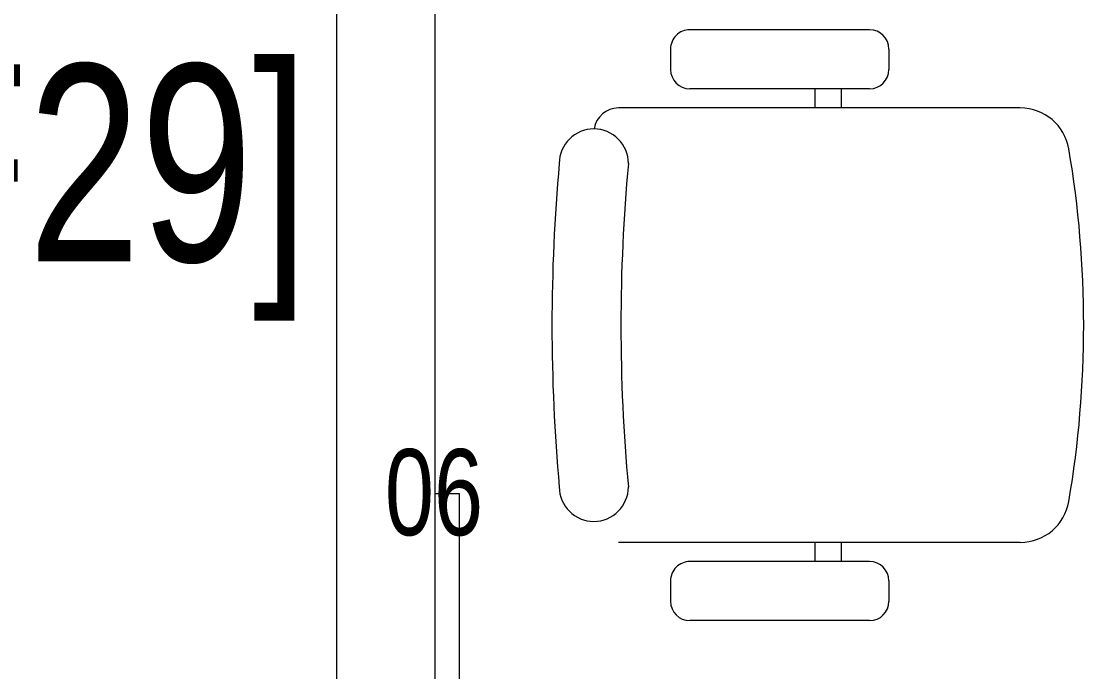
# Model space of a CAD drawing. Header units: millimetres. Extents: x -2143172 to 5255, y -610845 to 279739.
# Drawn here: x -1234811 to -1233727, y -23748 to -23088 of the extents above; entities that cross this region are included whole.
import ezdxf

# ---------------------------------------------------------------- set-up
doc = ezdxf.new("R2010")
doc.units = ezdxf.units.MM
doc.header["$LTSCALE"] = 30
doc.layers.get('0').update_dxf_attribs({"lineweight": 5})
for name, color, linetype, lineweight in [('72_EGR_BASE_TEXT', 7, 'Continuous', 5), ('72_EGR_EQP_TAG', 142, 'Continuous', 5), ('LOADING', 163, 'Continuous', 5), ('NEW', 1, 'Continuous', 5), ('Walls', 32, 'Continuous', 5)]:
    doc.layers.add(name, color=color, linetype=linetype, lineweight=lineweight)
doc.styles.add('X3G_ENTITY_257CFD', font='swisscl.ttf', dxfattribs={"height": 200})
doc.styles.add('X3G_ENTITY_9F38', font='swisscl.ttf', dxfattribs={"height": 0.2})

# ---------------------------------------------------------------- blocks, each defined once
blk = doc.blocks.new('*X39')
at = {"color": 0}
for p, q in [((5, 3), (5, 3)), ((5, 3), (5, 3)), ((5, 3), (5, 3)), ((5, 3), (5, 3)), ((5, 3), (5, 3)), ((5, 3), (5, 3)), ((5, 3), (5, 3)), ((5, 3), (5, 3)), ((5, 3), (5, 3)), ((5, 3), (5, 3)), ((5, 3), (5, 3)), ((5, 3), (5, 3)), ((5, 3), (5, 3)), ((5, 3), (5, 3)), ((5, 3), (5, 3)), ((5, 3), (5, 3)), ((5, 3), (5, 3)), ((5, 3), (5, 3)), ((5, 3), (5, 3)), ((5, 3), (5, 3)), ((5, 3), (5, 3)), ((5, 3), (5, 3)), ((5, 3), (5, 3)), ((5, 3), (5, 3)), ((5, 3), (5, 3)), ((5, 3), (5, 3)), ((5, 3), (5, 3)), ((5, 3), (5, 3)), ((5, 3), (5, 3)), ((5, 3), (5, 3)), ((5, 3), (5, 3)), ((5, 3), (5, 3)), ((5, 3), (5, 3)), ((5, 3), (5, 3)), ((5, 3), (5, 3)), ((5, 3), (5, 3)), ((5, 3), (5, 3)), ((5, 3), (5, 3)), ((5, 3), (5, 3)), ((5, 3), (5, 3)), ((5, 3), (5, 3)), ((5, 3), (5, 3)), ((5, 3), (5, 3)), ((5, 3), (5, 3)), ((5, 3), (5, 3)), ((5, 3), (5, 3)), ((5, 3), (5, 3)), ((5, 3), (5, 3)), ((5, 3), (5, 3)), ((5, 3), (5, 3)), ((5, 3), (5, 3)), ((5, 3), (5, 3)), ((5, 3), (5, 3)), ((5, 3), (5, 3)), ((5, 3), (5, 3)), ((5, 3), (5, 3)), ((5, 3), (5, 3)), ((5, 3), (5, 3)), ((5, 3), (5, 3)), ((5, 3), (5, 3)), ((5, 3), (5, 3)), ((5, 3), (5, 3)), ((5, 3), (5, 3)), ((5, 3), (5, 3)), ((5, 3), (5, 3)), ((5, 3), (5, 3)), ((6, 3), (5, 3)), ((5, 3), (5, 3)), ((6, 3), (5, 3)), ((5, 3), (5, 3)), ((6, 3), (5, 3)), ((5, 3), (5, 3)), ((6, 3), (5, 3)), ((5, 3), (5, 3)), ((5, 3), (5, 3)), ((5, 3), (5, 3)), ((5, 3), (5, 3)), ((5, 3), (5, 3)), ((5, 3), (5, 3)), ((5, 3), (5, 3)), ((5, 3), (5, 3)), ((5, 3), (5, 3)), ((5, 3), (5, 3)), ((5, 3), (5, 3)), ((5, 3), (5, 3)), ((5, 3), (5, 3)), ((5, 3), (5, 3)), ((5, 3), (5, 3)), ((5, 3), (5, 3)), ((5, 3), (5, 3)), ((5, 3), (5, 3)), ((5, 3), (5, 3)), ((5, 3), (5, 3)), ((5, 3), (5, 3)), ((5, 3), (5, 3)), ((5, 3), (5, 3)), ((6, 3), (6, 3)), ((6, 3), (6, 3)), ((6, 3), (6, 3)), ((6, 3), (6, 3)), ((6, 3), (6, 3)), ((6, 3), (6, 3)), ((6, 3), (6, 3)), ((6, 3), (6, 3)), ((6, 3), (6, 3)), ((6, 3), (6, 3)), ((6, 3), (6, 3)), ((6, 3), (6, 3)), ((6, 3), (6, 3)), ((6, 3), (6, 3)), ((6, 3), (6, 3)), ((6, 3), (6, 3)), ((6, 3), (6, 3)), ((6, 3), (6, 3)), ((6, 3), (6, 3)), ((6, 3), (6, 3)), ((6, 3), (6, 3)), ((6, 3), (6, 3)), ((6, 3), (6, 3)), ((6, 3), (6, 3)), ((6, 3), (6, 3)), ((6, 3), (6, 3)), ((6, 3), (6, 3)), ((6, 3), (6, 3)), ((6, 3), (6, 3)), ((6, 3), (6, 3)), ((6, 3), (6, 3)), ((6, 3), (6, 3)), ((6, 3), (6, 3)), ((6, 3), (6, 3)), ((6, 3), (6, 3)), ((6, 3), (6, 3)), ((6, 3), (6, 3)), ((6, 3), (6, 3)), ((6, 3), (6, 3)), ((6, 3), (6, 3)), ((6, 3), (6, 3)), ((6, 3), (6, 3)), ((6, 3), (6, 3)), ((6, 3), (6, 3)), ((6, 3), (6, 3)), ((6, 3), (6, 3)), ((6, 3), (6, 3)), ((6, 3), (6, 3)), ((6, 3), (6, 3)), ((6, 3), (6, 3)), ((6, 3), (6, 3)), ((6, 3), (6, 3)), ((6, 3), (6, 3)), ((6, 3), (6, 3)), ((6, 3), (6, 3)), ((6, 3), (6, 3)), ((6, 3), (6, 3)), ((6, 3), (6, 3)), ((6, 3), (6, 3)), ((6, 3), (6, 3)), ((6, 3), (6, 3)), ((6, 3), (6, 3)), ((6, 3), (6, 3)), ((6, 3), (6, 3)), ((6, 3), (6, 3)), ((6, 3), (6, 3)), ((6, 3), (6, 3)), ((6, 3), (6, 3)), ((6, 3), (6, 3)), ((6, 3), (6, 3)), ((6, 3), (6, 3)), ((6, 3), (6, 3)), ((6, 3), (6, 3)), ((6, 3), (6, 3)), ((6, 3), (6, 3)), ((6, 3), (6, 3)), ((6, 3), (6, 3)), ((6, 3), (6, 3)), ((6, 3), (6, 3)), ((6, 3), (6, 3)), ((6, 3), (6, 3)), ((6, 3), (6, 3)), ((6, 3), (6, 3)), ((6, 3), (6, 3)), ((6, 3), (6, 3)), ((6, 3), (6, 3)), ((6, 3), (6, 3)), ((6, 3), (6, 3)), ((6, 3), (6, 3)), ((6, 3), (6, 3)), ((6, 3), (6, 3)), ((6, 3), (6, 3)), ((6, 3), (6, 3)), ((6, 3), (6, 3)), ((6, 3), (6, 3)), ((6, 3), (6, 3)), ((6, 3), (6, 3)), ((6, 3), (6, 3)), ((6, 3), (6, 3)), ((6, 3), (6, 3)), ((6, 3), (6, 3)), ((6, 3), (6, 3)), ((6, 3), (6, 3)), ((6, 3), (6, 3)), ((6, 3), (6, 3)), ((6, 3), (6, 3)), ((6, 3), (6, 3)), ((6, 3), (6, 3)), ((6, 3), (6, 3)), ((6, 3), (6, 3)), ((6, 3), (6, 3)), ((6, 3), (6, 3)), ((6, 3), (6, 3)), ((6, 3), (6, 3)), ((6, 3), (6, 3)), ((6, 3), (6, 3)), ((6, 3), (6, 3)), ((6, 3), (6, 3)), ((6, 3), (6, 3)), ((6, 3), (6, 3)), ((6, 3), (6, 3)), ((6, 3), (6, 3)), ((6, 3), (6, 3)), ((6, 3), (6, 3)), ((6, 3), (6, 3)), ((6, 3), (6, 3)), ((6, 3), (6, 3)), ((6, 3), (6, 3)), ((6, 3), (6, 3)), ((6, 3), (6, 3)), ((6, 3), (6, 3)), ((6, 3), (6, 3)), ((6, 3), (6, 3)), ((6, 3), (6, 3)), ((6, 3), (6, 3)), ((6, 3), (6, 3)), ((6, 3), (6, 3)), ((6, 3), (6, 3)), ((6, 3), (6, 3)), ((6, 3), (6, 3)), ((6, 3), (6, 3)), ((6, 3), (6, 3)), ((6, 3), (6, 3)), ((6, 3), (6, 3)), ((6, 3), (6, 3)), ((6, 3), (6, 3)), ((6, 3), (6, 3)), ((6, 3), (6, 3)), ((6, 3), (6, 3)), ((6, 3), (6, 3)), ((6, 3), (6, 3)), ((6, 3), (6, 3)), ((6, 3), (6, 3)), ((6, 3), (6, 3)), ((6, 3), (6, 3)), ((6, 3), (6, 3)), ((6, 3), (6, 3)), ((6, 3), (6, 3)), ((6, 3), (6, 3)), ((6, 3), (6, 3)), ((6, 3), (6, 3)), ((6, 3), (6, 3)), ((6, 3), (6, 3)), ((6, 3), (6, 3)), ((6, 3), (6, 3)), ((6, 3), (6, 3)), ((6, 3), (6, 3)), ((6, 3), (6, 3)), ((6, 3), (6, 3)), ((6, 3), (6, 3)), ((6, 3), (6, 3)), ((6, 3), (6, 3)), ((6, 3), (6, 3)), ((6, 3), (6, 3)), ((6, 3), (6, 3)), ((6, 3), (6, 3)), ((6, 3), (6, 3)), ((6, 3), (6, 3)), ((6, 3), (6, 3)), ((6, 3), (6, 3)), ((6, 3), (6, 3)), ((6, 3), (6, 3)), ((6, 3), (6, 3)), ((6, 3), (6, 3)), ((6, 3), (6, 3)), ((6, 3), (6, 3)), ((6, 3), (6, 3)), ((6, 3), (6, 3)), ((6, 3), (6, 3)), ((6, 3), (6, 3)), ((6, 3), (6, 3)), ((6, 3), (6, 3)), ((6, 3), (6, 3)), ((6, 3), (6, 3)), ((6, 3), (6, 3)), ((6, 3), (6, 3)), ((6, 3), (6, 3)), ((6, 3), (6, 3)), ((6, 3), (6, 3)), ((6, 3), (6, 3)), ((6, 3), (6, 3)), ((6, 3), (6, 3)), ((6, 3), (6, 3)), ((6, 3), (6, 3)), ((6, 3), (5, 3)), ((6, 3), (5, 3)), ((6, 3), (5, 3)), ((6, 3), (5, 3)), ((6, 3), (5, 3)), ((6, 3), (6, 3)), ((6, 3), (6, 3)), ((6, 3), (6, 3)), ((6, 3), (6, 3)), ((6, 3), (6, 3)), ((6, 3), (6, 3)), ((6, 3), (6, 3)), ((6, 3), (6, 3)), ((6, 3), (6, 3)), ((6, 3), (6, 3)), ((6, 3), (6, 3)), ((6, 3), (6, 3)), ((6, 3), (6, 3)), ((6, 3), (6, 3)), ((6, 3), (6, 3)), ((6, 3), (6, 3)), ((6, 3), (6, 3)), ((6, 3), (6, 3)), ((6, 3), (6, 3)), ((6, 3), (6, 3)), ((6, 3), (6, 3)), ((6, 3), (6, 3)), ((6, 3), (6, 3)), ((6, 3), (6, 3)), ((6, 3), (6, 3)), ((6, 3), (6, 3)), ((6, 3), (6, 3)), ((6, 3), (6, 3)), ((6, 3), (6, 3)), ((6, 3), (6, 3)), ((6, 3), (6, 3)), ((6, 3), (6, 3)), ((6, 3), (6, 3)), ((6, 3), (6, 3)), ((6, 3), (6, 3)), ((6, 3), (6, 3)), ((6, 3), (6, 3)), ((6, 3), (6, 3)), ((6, 3), (6, 3)), ((6, 3), (6, 3)), ((6, 3), (6, 3)), ((6, 3), (6, 3)), ((6, 3), (6, 3)), ((6, 3), (6, 3)), ((6, 3), (6, 3)), ((6, 3), (6, 3)), ((6, 3), (6, 3)), ((6, 3), (6, 3)), ((6, 3), (6, 3)), ((6, 3), (6, 3)), ((6, 3), (6, 3)), ((6, 3), (6, 3)), ((6, 3), (6, 3)), ((6, 3), (6, 3)), ((6, 3), (6, 3)), ((6, 3), (6, 3)), ((6, 3), (6, 3)), ((6, 3), (6, 3)), ((6, 3), (6, 3)), ((6, 3), (6, 3)), ((6, 3), (6, 3)), ((6, 3), (6, 3)), ((6, 3), (6, 3)), ((6, 3), (6, 3)), ((6, 3), (6, 3)), ((6, 3), (6, 3)), ((6, 3), (6, 3)), ((6, 3), (6, 3)), ((6, 3), (6, 3)), ((6, 3), (6, 3)), ((6, 3), (6, 3)), ((6, 3), (6, 3)), ((6, 3), (6, 3)), ((6, 3), (6, 3)), ((6, 3), (6, 3)), ((6, 3), (6, 3)), ((6, 3), (6, 3)), ((6, 3), (6, 3)), ((6, 3), (6, 3)), ((6, 3), (6, 3)), ((6, 3), (6, 3)), ((6, 3), (6, 3)), ((6, 3), (6, 3)), ((6, 3), (6, 3)), ((6, 3), (6, 3)), ((6, 3), (6, 3)), ((6, 3), (6, 3)), ((6, 3), (6, 3)), ((6, 3), (6, 3)), ((6, 3), (6, 3)), ((6, 3), (6, 3)), ((6, 3), (6, 3)), ((6, 3), (6, 3)), ((6, 3), (6, 3)), ((6, 3), (6, 3)), ((6, 3), (6, 3)), ((6, 3), (6, 3)), ((6, 3), (6, 3)), ((6, 3), (6, 3)), ((6, 3), (6, 3)), ((6, 3), (6, 3)), ((6, 3), (6, 3)), ((6, 3), (6, 3)), ((6, 3), (6, 3)), ((6, 3), (6, 3)), ((6, 3), (6, 3)), ((6, 3), (6, 3)), ((6, 3), (6, 3)), ((6, 3), (6, 3)), ((6, 3), (6, 3)), ((6, 3), (6, 3)), ((6, 3), (6, 3)), ((6, 3), (6, 3)), ((6, 3), (6, 3)), ((6, 3), (6, 3)), ((6, 3), (6, 3)), ((6, 3), (6, 3)), ((6, 3), (6, 3)), ((6, 3), (6, 3)), ((6, 3), (6, 3)), ((6, 3), (6, 3)), ((6, 3), (6, 3)), ((6, 3), (6, 3)), ((6, 3), (6, 3)), ((6, 3), (6, 3)), ((6, 3), (6, 3)), ((6, 3), (6, 3)), ((6, 3), (6, 3)), ((6, 3), (6, 3)), ((6, 3), (6, 3)), ((6, 3), (6, 3)), ((6, 3), (6, 3)), ((6, 3), (6, 3)), ((6, 3), (6, 3)), ((6, 3), (6, 3)), ((6, 3), (6, 3)), ((6, 3), (6, 3)), ((6, 3), (6, 3)), ((6, 3), (6, 3)), ((6, 3), (6, 3)), ((6, 3), (6, 3)), ((6, 3), (6, 3)), ((6, 3), (6, 3)), ((6, 3), (6, 3)), ((6, 3), (6, 3)), ((6, 3), (6, 3)), ((6, 3), (6, 3)), ((6, 3), (6, 3)), ((6, 3), (6, 3)), ((6, 3), (6, 3)), ((6, 3), (6, 3)), ((6, 3), (6, 3)), ((6, 3), (6, 3)), ((6, 3), (6, 3)), ((6, 3), (6, 3)), ((6, 3), (6, 3)), ((6, 3), (6, 3)), ((6, 3), (6, 3)), ((6, 3), (6, 3)), ((6, 3), (6, 3)), ((6, 3), (6, 3)), ((6, 3), (6, 3)), ((6, 3), (6, 3)), ((6, 3), (6, 3)), ((6, 3), (6, 3)), ((6, 3), (6, 3)), ((6, 3), (6, 3)), ((6, 3), (6, 3)), ((6, 3), (6, 3)), ((6, 3), (6, 3)), ((6, 3), (6, 3)), ((6, 3), (6, 3)), ((6, 3), (6, 3)), ((6, 3), (6, 3)), ((6, 3), (6, 3)), ((6, 3), (6, 3)), ((6, 3), (6, 3)), ((6, 3), (6, 3)), ((6, 3), (6, 3)), ((6, 3), (6, 3)), ((6, 3), (6, 3)), ((6, 3), (6, 3)), ((6, 3), (6, 3)), ((6, 3), (6, 3)), ((6, 3), (6, 3)), ((6, 3), (6, 3)), ((6, 3), (6, 3)), ((6, 3), (6, 3)), ((6, 3), (6, 3)), ((6, 3), (6, 3)), ((6, 3), (6, 3)), ((6, 3), (6, 3)), ((6, 3), (6, 3)), ((6, 3), (6, 3)), ((6, 3), (6, 3)), ((6, 3), (6, 3)), ((6, 3), (6, 3)), ((6, 3), (6, 3)), ((6, 3), (6, 3)), ((6, 3), (6, 3)), ((6, 3), (6, 3)), ((6, 3), (6, 3)), ((6, 3), (6, 3)), ((6, 3), (6, 3)), ((6, 3), (6, 3)), ((6, 3), (6, 3)), ((6, 3), (6, 3)), ((6, 3), (6, 3)), ((6, 3), (6, 3)), ((6, 3), (6, 3)), ((6, 3), (6, 3)), ((6, 3), (6, 3)), ((6, 3), (6, 3)), ((6, 3), (6, 3)), ((6, 3), (6, 3)), ((6, 3), (6, 3)), ((6, 3), (6, 3)), ((6, 3), (6, 3)), ((6, 3), (6, 3)), ((6, 3), (6, 3)), ((6, 3), (6, 3)), ((6, 3), (6, 3)), ((6, 3), (6, 3)), ((6, 3), (6, 3)), ((6, 3), (6, 3)), ((6, 3), (6, 3)), ((6, 3), (6, 3)), ((6, 3), (6, 3)), ((6, 3), (6, 3)), ((6, 3), (6, 3)), ((6, 3), (6, 3)), ((6, 3), (6, 3)), ((6, 3), (6, 3)), ((6, 3), (6, 3)), ((6, 3), (6, 3)), ((6, 3), (6, 3)), ((6, 3), (6, 3)), ((6, 3), (6, 3)), ((6, 3), (6, 3)), ((6, 3), (6, 3)), ((6, 3), (6, 3)), ((6, 3), (6, 3)), ((6, 3), (6, 3)), ((6, 3), (6, 3)), ((6, 3), (6, 3)), ((6, 3), (6, 3)), ((6, 3), (6, 3)), ((6, 3), (6, 3)), ((6, 3), (6, 3)), ((6, 3), (6, 3)), ((6, 3), (6, 3)), ((6, 3), (6, 3)), ((6, 3), (6, 3)), ((6, 3), (6, 3)), ((6, 3), (6, 3)), ((6, 3), (6, 3)), ((6, 3), (6, 3)), ((6, 3), (6, 3)), ((6, 3), (6, 3)), ((6, 3), (6, 3)), ((6, 3), (6, 3)), ((6, 3), (6, 3)), ((6, 3), (6, 3)), ((6, 3), (6, 3)), ((6, 3), (6, 3)), ((6, 3), (6, 3)), ((6, 3), (6, 3)), ((6, 3), (6, 3)), ((6, 3), (6, 3)), ((6, 3), (6, 3)), ((6, 3), (6, 3)), ((6, 3), (6, 3)), ((6, 3), (6, 3)), ((6, 3), (6, 3)), ((6, 3), (6, 3)), ((6, 3), (6, 3)), ((6, 3), (6, 3)), ((6, 3), (6, 3)), ((6, 3), (6, 3)), ((6, 3), (6, 3)), ((6, 3), (6, 3)), ((6, 3), (6, 3)), ((6, 3), (6, 3)), ((6, 3), (6, 3)), ((6, 3), (6, 3)), ((6, 3), (6, 3)), ((6, 3), (6, 3)), ((6, 3), (6, 3)), ((6, 3), (6, 3)), ((6, 3), (6, 3)), ((6, 3), (6, 3)), ((6, 3), (6, 3)), ((6, 3), (6, 3)), ((6, 3), (6, 3)), ((6, 3), (6, 3)), ((6, 3), (6, 3)), ((6, 3), (6, 3)), ((6, 3), (6, 3)), ((6, 3), (6, 3)), ((6, 3), (6, 3)), ((6, 3), (6, 3)), ((6, 3), (6, 3)), ((6, 3), (6, 3)), ((6, 3), (6, 3)), ((6, 3), (6, 3)), ((6, 3), (6, 3)), ((6, 3), (6, 3)), ((6, 3), (6, 3)), ((6, 3), (6, 3)), ((6, 3), (6, 3)), ((6, 3), (6, 3)), ((6, 3), (6, 3)), ((6, 3), (6, 3)), ((6, 3), (6, 3)), ((6, 3), (6, 3)), ((6, 3), (6, 3)), ((6, 3), (6, 3))]:
    blk.add_line(p, q, dxfattribs=at)
blk = doc.blocks.new('*X40')
at = {"color": 0}
for p, q in [((13, 1), (13, 1)), ((13, 1), (13, 1)), ((13, 1), (13, 1)), ((13, 1), (13, 1)), ((13, 1), (13, 1)), ((13, 1), (13, 1)), ((13, 1), (13, 1)), ((13, 1), (13, 1)), ((13, 1), (13, 1)), ((13, 1), (13, 1)), ((13, 1), (13, 1)), ((13, 1), (13, 1)), ((13, 1), (13, 1)), ((13, 1), (13, 1)), ((13, 1), (13, 1)), ((13, 1), (14, 1)), ((13, 1), (14, 1)), ((13, 1), (14, 1)), ((13, 1), (13, 1)), ((13, 1), (13, 1)), ((13, 1), (13, 1)), ((13, 1), (13, 1)), ((13, 1), (13, 1)), ((13, 1), (13, 1)), ((13, 1), (13, 1)), ((13, 1), (13, 1)), ((13, 1), (13, 1)), ((13, 1), (13, 1)), ((13, 1), (13, 1)), ((13, 1), (13, 1)), ((13, 1), (13, 1)), ((13, 1), (13, 1)), ((13, 1), (13, 1)), ((13, 1), (13, 1)), ((13, 1), (13, 1)), ((13, 1), (13, 1)), ((13, 1), (13, 1)), ((13, 1), (13, 1)), ((13, 1), (13, 1)), ((13, 1), (13, 1)), ((13, 1), (13, 1)), ((13, 1), (13, 1)), ((13, 1), (13, 1)), ((13, 1), (13, 1)), ((13, 1), (13, 1)), ((13, 1), (13, 1)), ((13, 1), (13, 1)), ((13, 1), (13, 1)), ((13, 1), (13, 1)), ((13, 1), (13, 1)), ((13, 1), (13, 1)), ((13, 1), (13, 1)), ((13, 1), (13, 1)), ((13, 1), (13, 1)), ((13, 1), (13, 1)), ((13, 1), (13, 1)), ((13, 1), (13, 1)), ((13, 1), (13, 1)), ((13, 1), (13, 1)), ((13, 1), (13, 1)), ((13, 1), (13, 1)), ((13, 1), (13, 1)), ((13, 1), (13, 1)), ((13, 1), (13, 1)), ((13, 1), (13, 1)), ((13, 1), (13, 1)), ((13, 1), (13, 1)), ((13, 1), (13, 1)), ((13, 1), (13, 1)), ((13, 1), (13, 1)), ((13, 1), (13, 1)), ((13, 1), (13, 1)), ((13, 1), (13, 1)), ((13, 1), (13, 1)), ((13, 1), (13, 1)), ((13, 1), (13, 1)), ((13, 1), (13, 1)), ((13, 1), (13, 1)), ((13, 1), (13, 1)), ((13, 1), (13, 1)), ((13, 1), (13, 1)), ((13, 1), (13, 1)), ((13, 1), (13, 1)), ((13, 1), (13, 1)), ((13, 1), (13, 1)), ((13, 1), (13, 1)), ((13, 1), (13, 1)), ((13, 1), (13, 1)), ((13, 1), (13, 1)), ((13, 1), (13, 1)), ((13, 1), (13, 1)), ((13, 1), (13, 1)), ((13, 1), (13, 1)), ((13, 1), (13, 1)), ((13, 1), (13, 1)), ((13, 1), (13, 1)), ((13, 1), (13, 1)), ((13, 1), (13, 1)), ((13, 1), (13, 1)), ((13, 1), (13, 1)), ((13, 1), (13, 1)), ((13, 1), (13, 1)), ((13, 1), (13, 1)), ((13, 1), (13, 1)), ((13, 1), (13, 1)), ((13, 1), (13, 1)), ((13, 1), (13, 1)), ((13, 1), (13, 1)), ((13, 1), (13, 1)), ((13, 1), (13, 1)), ((13, 1), (13, 1)), ((13, 1), (13, 1)), ((13, 1), (13, 1)), ((13, 1), (13, 1)), ((13, 1), (13, 1)), ((13, 1), (13, 1)), ((13, 1), (13, 1)), ((13, 1), (13, 1)), ((13, 1), (13, 1)), ((13, 1), (13, 1)), ((13, 1), (13, 1)), ((13, 1), (13, 1)), ((13, 1), (13, 1)), ((13, 1), (14, 1)), ((13, 0), (13, 0)), ((13, 0), (13, 0)), ((13, 0), (13, 0)), ((13, 0), (13, 0)), ((13, 0), (13, 0)), ((13, 0), (13, 0)), ((13, 0), (13, 0)), ((13, 0), (13, 0)), ((13, 0), (13, 0)), ((13, 0), (13, 0)), ((13, 0), (13, 0)), ((13, 0), (13, 0)), ((13, 0), (13, 0)), ((13, 0), (13, 0)), ((13, 0), (13, 0)), ((13, 0), (13, 0)), ((13, 0), (13, 0)), ((13, 0), (13, 0)), ((13, 0), (13, 0)), ((13, 0), (13, 0)), ((13, 0), (13, 0)), ((13, 0), (13, 0)), ((13, 0), (13, 0)), ((13, 0), (13, 0)), ((13, 0), (13, 0)), ((13, 0), (13, 0)), ((13, 0), (13, 0)), ((13, 0), (13, 0)), ((13, 0), (13, 0)), ((13, 0), (13, 0)), ((13, 0), (13, 0)), ((13, 0), (13, 0)), ((13, 0), (13, 0)), ((13, 0), (13, 0)), ((13, 0), (13, 0)), ((13, 0), (13, 0)), ((13, 0), (13, 0)), ((13, 0), (13, 0)), ((13, 0), (13, 0)), ((13, 0), (13, 0)), ((13, 0), (13, 0)), ((13, 0), (13, 0)), ((13, 0), (13, 0)), ((13, 0), (13, 0)), ((13, 0), (13, 0)), ((13, 0), (13, 0)), ((13, 0), (13, 0)), ((13, 0), (13, 0)), ((13, 0), (14, 0)), ((13, 0), (14, 0)), ((13, 0), (13, 0)), ((13, 0), (14, 0)), ((14, 1), (14, 1)), ((14, 1), (14, 1)), ((14, 1), (14, 1)), ((14, 1), (14, 1)), ((14, 1), (14, 1)), ((14, 1), (14, 1)), ((14, 1), (14, 1)), ((14, 1), (14, 1)), ((14, 1), (14, 1)), ((14, 1), (14, 1)), ((14, 1), (14, 1)), ((14, 1), (14, 1)), ((14, 1), (14, 1)), ((14, 1), (14, 1)), ((14, 1), (14, 1)), ((14, 1), (14, 1)), ((14, 1), (14, 1)), ((14, 1), (14, 1)), ((14, 1), (14, 1)), ((14, 1), (14, 1)), ((14, 1), (14, 1)), ((14, 1), (14, 1)), ((14, 1), (14, 1)), ((14, 1), (14, 1)), ((14, 1), (14, 1)), ((14, 1), (14, 1)), ((14, 1), (14, 1)), ((14, 1), (14, 1)), ((14, 1), (14, 1)), ((14, 1), (14, 1)), ((14, 1), (14, 1)), ((14, 1), (14, 1)), ((14, 1), (14, 1)), ((14, 1), (14, 1)), ((14, 1), (14, 1)), ((14, 1), (14, 1)), ((14, 1), (14, 1)), ((14, 1), (14, 1)), ((14, 1), (14, 1)), ((14, 1), (14, 1)), ((14, 1), (14, 1)), ((14, 1), (14, 1)), ((14, 1), (14, 1)), ((14, 1), (14, 1)), ((14, 1), (14, 1)), ((14, 1), (14, 1)), ((14, 1), (14, 1)), ((14, 1), (14, 1)), ((14, 1), (14, 1)), ((14, 1), (14, 1)), ((14, 1), (14, 1)), ((14, 1), (14, 1)), ((14, 1), (14, 1)), ((14, 1), (14, 1)), ((14, 1), (14, 1)), ((14, 1), (14, 1)), ((14, 1), (14, 1)), ((14, 1), (14, 1)), ((14, 1), (14, 1)), ((14, 1), (14, 1)), ((14, 1), (14, 1)), ((14, 1), (14, 1)), ((14, 1), (14, 1)), ((14, 1), (14, 1)), ((14, 1), (14, 1)), ((14, 1), (14, 1)), ((14, 1), (14, 1)), ((14, 1), (14, 1)), ((14, 1), (14, 1)), ((14, 1), (14, 1)), ((14, 1), (14, 1)), ((14, 1), (14, 1)), ((14, 1), (14, 1)), ((14, 1), (14, 1)), ((14, 1), (14, 1)), ((14, 1), (14, 1)), ((14, 1), (14, 1)), ((14, 1), (14, 1)), ((14, 1), (14, 1)), ((14, 1), (14, 1)), ((14, 1), (14, 1)), ((14, 1), (14, 1)), ((14, 1), (14, 1)), ((14, 1), (14, 1)), ((14, 1), (14, 1)), ((14, 1), (14, 1)), ((14, 1), (14, 1)), ((14, 1), (14, 1)), ((14, 1), (14, 1)), ((14, 1), (14, 1)), ((14, 1), (14, 1)), ((14, 1), (14, 1)), ((14, 1), (14, 1)), ((14, 1), (14, 1)), ((14, 0), (14, 0)), ((14, 0), (14, 0)), ((14, 0), (14, 0)), ((14, 0), (14, 0)), ((14, 0), (14, 0)), ((14, 0), (14, 0)), ((14, 0), (14, 0)), ((14, 0), (14, 0)), ((14, 0), (14, 0)), ((14, 0), (14, 0)), ((14, 0), (14, 0)), ((14, 0), (14, 0)), ((14, 0), (14, 0)), ((14, 0), (14, 0)), ((14, 0), (14, 0)), ((14, 0), (14, 0)), ((14, 0), (14, 0)), ((14, 0), (14, 0)), ((14, 0), (14, 0)), ((14, 0), (14, 0)), ((14, 0), (14, 0)), ((14, 0), (14, 0)), ((14, 0), (14, 0)), ((14, 0), (14, 0)), ((14, 0), (14, 0)), ((14, 0), (14, 0)), ((14, 0), (14, 0)), ((14, 0), (14, 0)), ((14, 0), (14, 0)), ((14, 0), (14, 0)), ((14, 0), (14, 0)), ((14, 0), (14, 0)), ((14, 0), (14, 0)), ((14, 0), (14, 0)), ((14, 0), (14, 0)), ((14, 0), (14, 0)), ((14, 0), (14, 0)), ((14, 0), (14, 0)), ((14, 0), (14, 0)), ((14, 0), (14, 0)), ((14, 0), (14, 0)), ((14, 0), (14, 0)), ((14, 0), (14, 0)), ((14, 0), (14, 0)), ((14, 0), (14, 0)), ((14, 0), (14, 0)), ((14, 0), (14, 0)), ((14, 0), (14, 0)), ((13, 0), (13, 0)), ((13, 0), (14, 0)), ((13, 0), (13, 0)), ((13, 0), (14, 0)), ((13, 0), (13, 0)), ((13, 0), (14, 0)), ((13, 0), (13, 0)), ((13, 0), (13, 0)), ((13, 0), (13, 0)), ((13, 0), (13, 0)), ((13, 0), (14, 0)), ((13, 0), (13, 0)), ((13, 0), (14, 0)), ((13, 0), (13, 0)), ((13, 0), (14, 0)), ((13, 0), (13, 0)), ((13, 0), (14, 0)), ((13, 0), (13, 0)), ((13, 0), (14, 0)), ((13, 0), (13, 0)), ((13, 0), (14, 0)), ((13, 0), (13, 0)), ((13, 0), (14, 0)), ((13, 0), (13, 0)), ((13, 0), (13, 0)), ((13, 0), (13, 0)), ((13, 0), (14, 0)), ((13, 0), (13, 0)), ((13, 0), (14, 0)), ((13, 0), (13, 0)), ((13, 0), (14, 0)), ((13, 0), (13, 0)), ((13, 0), (14, 0)), ((13, 0), (13, 0)), ((13, 0), (13, 0)), ((13, 0), (13, 0)), ((13, 0), (13, 0)), ((13, 0), (13, 0)), ((13, 0), (13, 0)), ((13, 0), (13, 0)), ((13, 0), (13, 0)), ((13, 0), (13, 0)), ((13, 0), (13, 0)), ((13, 0), (13, 0)), ((13, 0), (13, 0)), ((13, 0), (13, 0)), ((13, 0), (13, 0)), ((13, 0), (13, 0)), ((13, 0), (13, 0)), ((13, 0), (13, 0)), ((13, 0), (13, 0)), ((13, 0), (13, 0)), ((13, 0), (13, 0)), ((13, 0), (13, 0)), ((13, 0), (13, 0)), ((13, 0), (13, 0)), ((13, 0), (13, 0)), ((13, 0), (13, 0)), ((13, 0), (13, 0)), ((13, 0), (13, 0)), ((13, 0), (13, 0)), ((13, 0), (13, 0)), ((13, 0), (13, 0)), ((13, 0), (13, 0)), ((13, -1), (13, -1)), ((13, -1), (13, -1)), ((13, -1), (13, -1)), ((13, -1), (13, -1)), ((13, -1), (13, -1)), ((13, -1), (14, -1)), ((13, -1), (13, -1)), ((14, 0), (14, 0)), ((14, 0), (14, 0)), ((14, 0), (14, 0)), ((14, 0), (14, 0)), ((14, 0), (14, 0)), ((14, 0), (14, 0)), ((14, 0), (14, 0)), ((14, 0), (14, 0)), ((14, 0), (14, 0)), ((14, 0), (14, 0)), ((14, 0), (14, 0)), ((14, 0), (14, 0)), ((14, 0), (14, 0)), ((14, 0), (14, 0)), ((14, 0), (14, 0)), ((13, 0), (14, 0)), ((14, 0), (14, 0)), ((14, 0), (14, 0)), ((14, 0), (14, 0)), ((14, 0), (14, 0)), ((14, 0), (14, 0)), ((14, 0), (14, 0)), ((14, 0), (14, 0)), ((14, 0), (14, 0)), ((14, 0), (14, 0)), ((14, 0), (14, 0)), ((14, 0), (14, 0)), ((14, 0), (14, 0)), ((14, 0), (14, 0)), ((14, 0), (14, 0)), ((14, 0), (14, 0)), ((14, 0), (14, 0)), ((14, 0), (14, 0)), ((14, 0), (14, 0)), ((14, 0), (14, 0)), ((14, 0), (14, 0)), ((14, 0), (14, 0)), ((14, 0), (14, 0)), ((14, 0), (14, 0)), ((14, 0), (14, 0)), ((14, 0), (14, 0)), ((14, 0), (14, 0)), ((14, 0), (14, 0)), ((14, 0), (14, 0)), ((14, 0), (14, 0)), ((14, 0), (14, 0)), ((14, 0), (14, 0)), ((14, 0), (14, 0)), ((14, 0), (14, 0)), ((14, 0), (14, 0)), ((14, -1), (14, -1)), ((14, -1), (14, -1)), ((14, -1), (14, -1)), ((14, -1), (14, -1)), ((14, -1), (14, -1))]:
    blk.add_line(p, q, dxfattribs=at)
blk = doc.blocks.new('GF21018-P')
at = {"color": 0}
for p, q in [((-0.2207, 0.4756), (-0.2207, 0.0675)), ((0.2205, 0.4756), (0.2205, 0.0675)), ((-0.2806, 0.3422), (-0.2598, 0.3422)), ((0.2596, 0.3422), (0.2804, 0.3422)), ((-0.3002, 0.3226), (-0.3002, 0.14)), ((-0.2402, 0.3226), (-0.2402, 0.14)), ((0.24, 0.3226), (0.24, 0.14)), ((0.3, 0.3226), (0.3, 0.14)), ((-0.2402, 0.2937), (-0.2207, 0.2937)), ((0.2205, 0.2937), (0.24, 0.2937)), ((-0.2402, 0.2671), (-0.2207, 0.2671)), ((0.2205, 0.2671), (0.24, 0.2671)), ((-0.2806, 0.1204), (-0.2598, 0.1204)), ((0.2596, 0.1204), (0.2804, 0.1204))]:
    blk.add_line(p, q, dxfattribs=at)
for points in [[(0.24, 0.2937), (0.24, 0.2937), (0.24, 0.2937), (0.24, 0.2937), (0.24, 0.2937), (0.24, 0.2937), (0.24, 0.2937), (0.24, 0.2937), (0.24, 0.2937), (0.24, 0.2937), (0.24, 0.2937), (0.24, 0.2937), (0.24, 0.2937), (0.24, 0.2937), (0.24, 0.2937), (0.24, 0.2937), (0.24, 0.2937), (0.24, 0.2937), (0.24, 0.2937), (0.24, 0.2937), (0.24, 0.2937), (0.24, 0.2937), (0.24, 0.2937), (0.24, 0.2937), (0.24, 0.2937), (0.24, 0.2937), (0.24, 0.2937), (0.24, 0.2937), (0.24, 0.2937), (0.24, 0.2937), (0.24, 0.2937), (0.24, 0.2937), (0.24, 0.2937), (0.24, 0.2937), (0.24, 0.2937), (0.24, 0.2937), (0.24, 0.2937), (0.24, 0.2937), (0.24, 0.2937), (0.24, 0.2937), (0.24, 0.2937), (0.24, 0.2937), (0.24, 0.2937), (0.24, 0.2937), (0.24, 0.2937), (0.24, 0.2937), (0.24, 0.2937), (0.24, 0.2937), (0.24, 0.2937), (0.24, 0.2937), (0.24, 0.2937), (0.24, 0.2937), (0.24, 0.2937), (0.24, 0.2937), (0.24, 0.2937), (0.24, 0.2937), (0.24, 0.2937), (0.24, 0.2937), (0.24, 0.2937), (0.24, 0.2937), (0.24, 0.2937), (0.24, 0.2937), (0.24, 0.2937), (0.24, 0.2937), (0.24, 0.2937), (0.24, 0.2937), (0.24, 0.2937), (0.24, 0.2937), (0.24, 0.2937), (0.24, 0.2937), (0.24, 0.2937), (0.24, 0.2937), (0.24, 0.2937), (0.24, 0.2937), (0.24, 0.2937), (0.24, 0.2937), (0.24, 0.2937), (0.24, 0.2937), (0.24, 0.2937), (0.24, 0.2937), (0.24, 0.2937), (0.24, 0.2937), (0.24, 0.2937), (0.24, 0.2937), (0.24, 0.2937), (0.24, 0.2937), (0.24, 0.2937), (0.24, 0.2937), (0.24, 0.2937), (0.24, 0.2937), (0.24, 0.2937), (0.24, 0.2937), (0.24, 0.2937), (0.24, 0.2937), (0.24, 0.2937), (0.24, 0.2937), (0.24, 0.2937), (0.24, 0.2937), (0.24, 0.2937), (0.24, 0.2937), (0.24, 0.2937), (0.24, 0.2937), (0.24, 0.2937), (0.24, 0.2937), (0.24, 0.2937), (0.24, 0.2937), (0.24, 0.2937), (0.24, 0.2937), (0.24, 0.2937), (0.24, 0.2937), (0.24, 0.2937), (0.24, 0.2937), (0.24, 0.2937), (0.24, 0.2937), (0.24, 0.2937), (0.24, 0.2937), (0.24, 0.2937), (0.24, 0.2937), (0.24, 0.2937), (0.24, 0.2937), (0.24, 0.2937), (0.24, 0.2937), (0.24, 0.2937), (0.24, 0.2937), (0.24, 0.2937), (0.24, 0.2937), (0.24, 0.2937), (0.24, 0.2937), (0.24, 0.2937), (0.24, 0.2937), (0.24, 0.2937), (0.24, 0.2937), (0.24, 0.2937), (0.24, 0.2937), (0.24, 0.2937), (0.24, 0.2937), (0.24, 0.2937), (0.24, 0.2937), (0.24, 0.2937), (0.24, 0.2937), (0.24, 0.2937), (0.24, 0.2937), (0.24, 0.2937), (0.24, 0.2937), (0.24, 0.2937), (0.24, 0.2937), (0.24, 0.2937), (0.24, 0.2937), (0.24, 0.2937), (0.24, 0.2937), (0.24, 0.2937), (0.24, 0.2937), (0.24, 0.2937), (0.24, 0.2937), (0.24, 0.2937), (0.24, 0.2937), (0.24, 0.2937), (0.24, 0.2937), (0.24, 0.2937), (0.24, 0.2937), (0.24, 0.2937), (0.24, 0.2937), (0.24, 0.2937), (0.24, 0.2937), (0.24, 0.2937), (0.24, 0.2937), (0.24, 0.2937), (0.24, 0.2937), (0.24, 0.2937), (0.24, 0.2937), (0.24, 0.2937), (0.24, 0.2937), (0.24, 0.2937), (0.24, 0.2937), (0.24, 0.2937), (0.24, 0.2937), (0.24, 0.2937), (0.24, 0.2937), (0.24, 0.2937), (0.24, 0.2937), (0.24, 0.2937), (0.24, 0.2937), (0.24, 0.2937), (0.24, 0.2937), (0.24, 0.2937), (0.24, 0.2937), (0.24, 0.2937), (0.24, 0.2937), (0.24, 0.2937), (0.24, 0.2937), (0.24, 0.2937), (0.24, 0.2937), (0.24, 0.2937), (0.24, 0.2937), (0.24, 0.2937), (0.24, 0.2937), (0.24, 0.2937), (0.24, 0.2937), (0.24, 0.2937), (0.24, 0.2937), (0.24, 0.2937), (0.24, 0.2937), (0.24, 0.2937), (0.24, 0.2937), (0.24, 0.2937), (0.24, 0.2937), (0.24, 0.2937), (0.24, 0.2937), (0.24, 0.2937), (0.24, 0.2937), (0.24, 0.2937), (0.24, 0.2937), (0.24, 0.2937), (0.24, 0.2937), (0.24, 0.2937), (0.24, 0.2937), (0.24, 0.2937), (0.24, 0.2937), (0.24, 0.2937), (0.24, 0.2937), (0.24, 0.2937), (0.24, 0.2937), (0.24, 0.2937), (0.24, 0.2937), (0.24, 0.2937), (0.24, 0.2937), (0.24, 0.2937), (0.24, 0.2937), (0.24, 0.2937), (0.24, 0.2937), (0.24, 0.2937), (0.24, 0.2937), (0.24, 0.2937), (0.24, 0.2937), (0.24, 0.2937), (0.24, 0.2937), (0.24, 0.2937), (0.24, 0.2937), (0.24, 0.2937), (0.24, 0.2937), (0.24, 0.2937), (0.24, 0.2937), (0.24, 0.2937), (0.24, 0.2937), (0.24, 0.2937), (0.24, 0.2937), (0.24, 0.2937), (0.24, 0.2937), (0.24, 0.2937), (0.24, 0.2937), (0.24, 0.2937), (0.24, 0.2937), (0.24, 0.2937), (0.24, 0.2937), (0.24, 0.2937), (0.24, 0.2937), (0.24, 0.2937), (0.24, 0.2937), (0.24, 0.2937), (0.24, 0.2937), (0.24, 0.2937), (0.24, 0.2937), (0.24, 0.2937), (0.24, 0.2937), (0.24, 0.2937), (0.24, 0.2937), (0.24, 0.2937), (0.24, 0.2937), (0.24, 0.2937), (0.24, 0.2937), (0.24, 0.2937), (0.24, 0.2937), (0.24, 0.2937), (0.24, 0.2937), (0.24, 0.2937), (0.24, 0.2937), (0.24, 0.2937)], [(0.24, 0.2937), (0.24, 0.2937), (0.24, 0.2937), (0.24, 0.2937), (0.24, 0.2937), (0.24, 0.2937), (0.24, 0.2937), (0.24, 0.2937), (0.24, 0.2937), (0.24, 0.2937), (0.24, 0.2937), (0.24, 0.2937), (0.24, 0.2937), (0.24, 0.2937), (0.24, 0.2937), (0.24, 0.2937), (0.24, 0.2937), (0.24, 0.2937), (0.24, 0.2937), (0.24, 0.2937), (0.24, 0.2937), (0.24, 0.2937), (0.24, 0.2937), (0.24, 0.2937), (0.24, 0.2937), (0.24, 0.2937), (0.24, 0.2937), (0.24, 0.2937), (0.24, 0.2937), (0.24, 0.2937), (0.24, 0.2937), (0.24, 0.2937), (0.24, 0.2937), (0.24, 0.2937), (0.24, 0.2937), (0.24, 0.2937), (0.24, 0.2937), (0.24, 0.2937), (0.24, 0.2937), (0.24, 0.2937), (0.24, 0.2937), (0.24, 0.2937), (0.24, 0.2937), (0.24, 0.2937), (0.24, 0.2937), (0.24, 0.2937), (0.24, 0.2937), (0.24, 0.2937), (0.24, 0.2937), (0.24, 0.2937), (0.24, 0.2937), (0.24, 0.2937), (0.24, 0.2937), (0.24, 0.2937), (0.24, 0.2937), (0.24, 0.2937), (0.24, 0.2937), (0.24, 0.2937), (0.24, 0.2937), (0.24, 0.2937), (0.24, 0.2937), (0.24, 0.2937), (0.24, 0.2937), (0.24, 0.2937), (0.24, 0.2937), (0.24, 0.2937), (0.24, 0.2937), (0.24, 0.2937), (0.24, 0.2937), (0.24, 0.2937), (0.24, 0.2937), (0.24, 0.2937), (0.24, 0.2937), (0.24, 0.2937), (0.24, 0.2937), (0.24, 0.2937), (0.24, 0.2937), (0.24, 0.2937), (0.24, 0.2937), (0.24, 0.2937), (0.24, 0.2937), (0.24, 0.2937), (0.24, 0.2937), (0.24, 0.2937), (0.24, 0.2937), (0.24, 0.2937), (0.24, 0.2937), (0.24, 0.2937), (0.24, 0.2937), (0.24, 0.2937), (0.24, 0.2937), (0.24, 0.2937), (0.24, 0.2937), (0.24, 0.2937), (0.24, 0.2937), (0.24, 0.2937), (0.24, 0.2937), (0.24, 0.2937), (0.24, 0.2937), (0.24, 0.2937), (0.24, 0.2937), (0.24, 0.2937), (0.24, 0.2937), (0.24, 0.2937), (0.24, 0.2937), (0.24, 0.2937), (0.24, 0.2937), (0.24, 0.2937), (0.24, 0.2937), (0.24, 0.2937), (0.24, 0.2937), (0.24, 0.2937), (0.24, 0.2937), (0.24, 0.2937), (0.24, 0.2937), (0.24, 0.2937), (0.24, 0.2937), (0.24, 0.2937), (0.24, 0.2937), (0.24, 0.2937), (0.24, 0.2937), (0.24, 0.2937), (0.24, 0.2937), (0.24, 0.2937), (0.24, 0.2937), (0.24, 0.2937), (0.24, 0.2937), (0.24, 0.2937), (0.24, 0.2937), (0.24, 0.2937), (0.24, 0.2937), (0.24, 0.2937), (0.24, 0.2937), (0.24, 0.2937), (0.24, 0.2937), (0.24, 0.2937), (0.24, 0.2937), (0.24, 0.2937), (0.24, 0.2937), (0.24, 0.2937), (0.24, 0.2937), (0.24, 0.2937), (0.24, 0.2937), (0.24, 0.2937), (0.24, 0.2937), (0.24, 0.2937), (0.24, 0.2937), (0.24, 0.2937), (0.24, 0.2937), (0.24, 0.2937), (0.24, 0.2937), (0.24, 0.2937), (0.24, 0.2937), (0.24, 0.2937), (0.24, 0.2937), (0.24, 0.2937), (0.24, 0.2937), (0.24, 0.2937), (0.24, 0.2937), (0.24, 0.2937), (0.24, 0.2937), (0.24, 0.2937), (0.24, 0.2937), (0.24, 0.2937), (0.24, 0.2937), (0.24, 0.2937), (0.24, 0.2937), (0.24, 0.2937), (0.24, 0.2937), (0.24, 0.2937), (0.24, 0.2937), (0.24, 0.2937), (0.24, 0.2937), (0.24, 0.2937), (0.24, 0.2937), (0.24, 0.2937), (0.24, 0.2937), (0.24, 0.2937), (0.24, 0.2937), (0.24, 0.2937), (0.24, 0.2937), (0.24, 0.2937), (0.24, 0.2937), (0.24, 0.2937), (0.24, 0.2937), (0.24, 0.2937), (0.24, 0.2937), (0.24, 0.2937), (0.24, 0.2937), (0.24, 0.2937), (0.24, 0.2937), (0.24, 0.2937), (0.24, 0.2937), (0.24, 0.2937), (0.24, 0.2937), (0.24, 0.2937), (0.24, 0.2937), (0.24, 0.2937), (0.24, 0.2937), (0.24, 0.2937), (0.24, 0.2937), (0.24, 0.2937), (0.24, 0.2937), (0.24, 0.2937), (0.24, 0.2937), (0.24, 0.2937), (0.24, 0.2937), (0.24, 0.2937), (0.24, 0.2937), (0.24, 0.2937), (0.24, 0.2937), (0.24, 0.2937), (0.24, 0.2937), (0.24, 0.2937), (0.24, 0.2937), (0.24, 0.2937), (0.24, 0.2937), (0.24, 0.2937), (0.24, 0.2937)], [(0.24, 0.2937), (0.24, 0.2937), (0.24, 0.2937), (0.24, 0.2937), (0.24, 0.2937), (0.24, 0.2937), (0.24, 0.2937), (0.24, 0.2937), (0.24, 0.2937), (0.24, 0.2937), (0.24, 0.2937), (0.24, 0.2937), (0.24, 0.2937), (0.24, 0.2937), (0.24, 0.2937), (0.24, 0.2937), (0.24, 0.2937), (0.24, 0.2937), (0.24, 0.2937), (0.24, 0.2937), (0.24, 0.2937), (0.24, 0.2937), (0.24, 0.2937), (0.24, 0.2937), (0.24, 0.2937), (0.24, 0.2937), (0.24, 0.2937), (0.24, 0.2937), (0.24, 0.2937), (0.24, 0.2937), (0.24, 0.2937), (0.24, 0.2937), (0.24, 0.2937), (0.24, 0.2937), (0.24, 0.2937), (0.24, 0.2937), (0.24, 0.2937), (0.24, 0.2937), (0.24, 0.2937), (0.24, 0.2937), (0.24, 0.2937), (0.24, 0.2937), (0.24, 0.2937), (0.24, 0.2937), (0.24, 0.2937), (0.24, 0.2937), (0.24, 0.2937), (0.24, 0.2937), (0.24, 0.2937), (0.24, 0.2937), (0.24, 0.2937), (0.24, 0.2937), (0.24, 0.2937), (0.24, 0.2937), (0.24, 0.2937), (0.24, 0.2937), (0.24, 0.2937), (0.24, 0.2937), (0.24, 0.2937), (0.24, 0.2937), (0.24, 0.2937), (0.24, 0.2937), (0.24, 0.2937), (0.24, 0.2937), (0.24, 0.2937), (0.24, 0.2937), (0.24, 0.2937), (0.24, 0.2937), (0.24, 0.2937), (0.24, 0.2937), (0.24, 0.2937), (0.24, 0.2937), (0.24, 0.2937), (0.24, 0.2937), (0.24, 0.2937), (0.24, 0.2937), (0.24, 0.2937), (0.24, 0.2937), (0.24, 0.2937), (0.24, 0.2937), (0.24, 0.2937), (0.24, 0.2937), (0.24, 0.2937), (0.24, 0.2937), (0.24, 0.2937), (0.24, 0.2937), (0.24, 0.2937), (0.24, 0.2937), (0.24, 0.2937), (0.24, 0.2937), (0.24, 0.2937), (0.24, 0.2937), (0.24, 0.2937), (0.24, 0.2937), (0.24, 0.2937), (0.24, 0.2937), (0.24, 0.2937), (0.24, 0.2937), (0.24, 0.2937), (0.24, 0.2937), (0.24, 0.2937), (0.24, 0.2937), (0.24, 0.2937), (0.24, 0.2937), (0.24, 0.2937), (0.24, 0.2937), (0.24, 0.2937), (0.24, 0.2937), (0.24, 0.2937), (0.24, 0.2937), (0.24, 0.2937), (0.24, 0.2937), (0.24, 0.2937), (0.24, 0.2937), (0.24, 0.2937), (0.24, 0.2937), (0.24, 0.2937), (0.24, 0.2937), (0.24, 0.2937), (0.24, 0.2937), (0.24, 0.2937), (0.24, 0.2937), (0.24, 0.2937), (0.24, 0.2937), (0.24, 0.2937), (0.24, 0.2937), (0.24, 0.2937), (0.24, 0.2937), (0.24, 0.2937), (0.24, 0.2937), (0.24, 0.2937), (0.24, 0.2937), (0.24, 0.2937), (0.24, 0.2937), (0.24, 0.2937), (0.24, 0.2937), (0.24, 0.2937), (0.24, 0.2937), (0.24, 0.2937), (0.24, 0.2937), (0.24, 0.2937), (0.24, 0.2937), (0.24, 0.2937), (0.24, 0.2937), (0.24, 0.2937), (0.24, 0.2937), (0.24, 0.2937), (0.24, 0.2937), (0.24, 0.2937), (0.24, 0.2937), (0.24, 0.2937), (0.24, 0.2937), (0.24, 0.2937), (0.24, 0.2937), (0.24, 0.2937), (0.24, 0.2937), (0.24, 0.2937), (0.24, 0.2937), (0.24, 0.2937), (0.24, 0.2937), (0.24, 0.2937), (0.24, 0.2937), (0.24, 0.2937), (0.24, 0.2937), (0.24, 0.2937), (0.24, 0.2937), (0.24, 0.2937), (0.24, 0.2937), (0.24, 0.2937), (0.24, 0.2937), (0.24, 0.2937), (0.24, 0.2937), (0.24, 0.2937), (0.24, 0.2937), (0.24, 0.2937), (0.24, 0.2937), (0.24, 0.2937), (0.24, 0.2937), (0.24, 0.2937), (0.24, 0.2937), (0.24, 0.2937), (0.24, 0.2937), (0.24, 0.2937), (0.24, 0.2937), (0.24, 0.2937), (0.24, 0.2937), (0.24, 0.2937), (0.24, 0.2937), (0.24, 0.2937), (0.24, 0.2937), (0.24, 0.2937), (0.24, 0.2937), (0.24, 0.2937), (0.24, 0.2937), (0.24, 0.2937), (0.24, 0.2937), (0.24, 0.2937), (0.24, 0.2937), (0.24, 0.2937), (0.24, 0.2937), (0.24, 0.2937), (0.24, 0.2937), (0.24, 0.2937), (0.24, 0.2937), (0.24, 0.2937), (0.24, 0.2937), (0.24, 0.2937), (0.24, 0.2937), (0.24, 0.2937), (0.24, 0.2937), (0.24, 0.2937), (0.24, 0.2937), (0.24, 0.2937), (0.24, 0.2937)]]:
    blk.add_lwpolyline(points, close=True, dxfattribs=at)
for centre, radius, start, end in [((-0.0001, -0.5295), 1.0695, 80.3671, 99.6329), ((-0.1707, 0.4756), 0.05, 99.6329, 180), ((0.1705, 0.4756), 0.05, 0, 80.3671), ((-0.2806, 0.3226), 0.0196, 90, 180), ((-0.2598, 0.3226), 0.0196, 360, 90), ((0.2596, 0.3226), 0.0196, 90, 180), ((0.2804, 0.3226), 0.0196, 0, 90), ((-0.2806, 0.14), 0.0196, 180, 270), ((-0.2598, 0.14), 0.0196, 270, 360), ((0.2596, 0.14), 0.0196, 180, 270), ((0.2804, 0.14), 0.0196, 270, 0), ((-0.1643, 0.0425), 0.0351, 90, 270), ((0, 1.8467), 1.7767, 264.6946, 275.3053), ((0.1641, 0.0425), 0.0351, 270, 90), ((-0.1957, 0.0675), 0.025, 180, 261.4721), ((0, 1.8314), 1.8314, 264.8532, 275.147)]:
    blk.add_arc(centre, radius, start, end, dxfattribs=at)
at = {"layer": 'NEW', "color": 0, "linetype": 'Continuous'}
for points in [[(0.24, 0.2937), (0.24, 0.2937), (0.24, 0.2937), (0.24, 0.2937), (0.24, 0.2937), (0.24, 0.2937), (0.24, 0.2937), (0.24, 0.2937)], [(0.24, 0.2937), (0.24, 0.2937), (0.24, 0.2937), (0.24, 0.2937), (0.24, 0.2937), (0.24, 0.2937), (0.24, 0.2937)], [(0.24, 0.2937), (0.24, 0.2937), (0.24, 0.2937), (0.24, 0.2937), (0.24, 0.2937), (0.24, 0.2937), (0.24, 0.2937), (0.24, 0.2937), (0.24, 0.2937)], [(0.24, 0.2937), (0.24, 0.2937), (0.24, 0.2937), (0.24, 0.2937), (0.24, 0.2937), (0.24, 0.2937), (0.24, 0.2937), (0.24, 0.2937), (0.24, 0.2937), (0.24, 0.2937)], [(0.24, 0.2937), (0.24, 0.2937), (0.24, 0.2937), (0.24, 0.2937), (0.24, 0.2937), (0.24, 0.2937), (0.24, 0.2937), (0.24, 0.2937), (0.24, 0.2937), (0.24, 0.2937), (0.24, 0.2937), (0.24, 0.2937), (0.24, 0.2937), (0.24, 0.2937), (0.24, 0.2937)], [(0.24, 0.2937), (0.24, 0.2937), (0.24, 0.2937), (0.24, 0.2937), (0.24, 0.2937), (0.24, 0.2937), (0.24, 0.2937), (0.24, 0.2937), (0.24, 0.2937), (0.24, 0.2937)], [(0.24, 0.2937), (0.24, 0.2937), (0.24, 0.2937), (0.24, 0.2937), (0.24, 0.2937), (0.24, 0.2937), (0.24, 0.2937), (0.24, 0.2937), (0.24, 0.2937), (0.24, 0.2937)], [(0.24, 0.2937), (0.24, 0.2937), (0.24, 0.2937), (0.24, 0.2937), (0.24, 0.2937), (0.24, 0.2937), (0.24, 0.2937), (0.24, 0.2937), (0.24, 0.2937), (0.24, 0.2937)], [(0.24, 0.2937), (0.24, 0.2937), (0.24, 0.2937), (0.24, 0.2937), (0.24, 0.2937), (0.24, 0.2937), (0.24, 0.2937), (0.24, 0.2937), (0.24, 0.2937), (0.24, 0.2937), (0.24, 0.2937), (0.24, 0.2937), (0.24, 0.2937), (0.24, 0.2937), (0.24, 0.2937), (0.24, 0.2937), (0.24, 0.2937), (0.24, 0.2937)], [(0.24, 0.2937), (0.24, 0.2937), (0.24, 0.2937), (0.24, 0.2937), (0.24, 0.2937), (0.24, 0.2937), (0.24, 0.2937), (0.24, 0.2937), (0.24, 0.2937), (0.24, 0.2937), (0.24, 0.2937), (0.24, 0.2937)], [(0.24, 0.2937), (0.24, 0.2937), (0.24, 0.2937), (0.24, 0.2937), (0.24, 0.2937), (0.24, 0.2937), (0.24, 0.2937)], [(0.24, 0.2937), (0.24, 0.2937), (0.24, 0.2937), (0.24, 0.2937), (0.24, 0.2937), (0.24, 0.2937), (0.24, 0.2937), (0.24, 0.2937), (0.24, 0.2937), (0.24, 0.2937), (0.24, 0.2937), (0.24, 0.2937), (0.24, 0.2937), (0.24, 0.2937), (0.24, 0.2937), (0.24, 0.2937), (0.24, 0.2937), (0.24, 0.2937), (0.24, 0.2937), (0.24, 0.2937), (0.24, 0.2937), (0.24, 0.2937), (0.24, 0.2937), (0.24, 0.2937), (0.24, 0.2937), (0.24, 0.2937), (0.24, 0.2937), (0.24, 0.2937), (0.24, 0.2937), (0.24, 0.2937), (0.24, 0.2937), (0.24, 0.2937), (0.24, 0.2937), (0.24, 0.2937), (0.24, 0.2937), (0.24, 0.2937), (0.24, 0.2937), (0.24, 0.2937), (0.24, 0.2937), (0.24, 0.2937), (0.24, 0.2937), (0.24, 0.2937), (0.24, 0.2937), (0.24, 0.2937), (0.24, 0.2937), (0.24, 0.2937), (0.24, 0.2937), (0.24, 0.2937), (0.24, 0.2937), (0.24, 0.2937), (0.24, 0.2937), (0.24, 0.2937), (0.24, 0.2937), (0.24, 0.2937), (0.24, 0.2937), (0.24, 0.2937), (0.24, 0.2937), (0.24, 0.2937), (0.24, 0.2937), (0.24, 0.2937), (0.24, 0.2937), (0.24, 0.2937), (0.24, 0.2937), (0.24, 0.2937), (0.24, 0.2937), (0.24, 0.2937), (0.24, 0.2937), (0.24, 0.2937), (0.24, 0.2937), (0.24, 0.2937), (0.24, 0.2937), (0.24, 0.2937), (0.24, 0.2937), (0.24, 0.2937), (0.24, 0.2937), (0.24, 0.2937), (0.24, 0.2937), (0.24, 0.2937), (0.24, 0.2937), (0.24, 0.2937), (0.24, 0.2937), (0.24, 0.2937), (0.24, 0.2937), (0.24, 0.2937), (0.24, 0.2937), (0.24, 0.2937), (0.24, 0.2937), (0.24, 0.2937), (0.24, 0.2937), (0.24, 0.2937), (0.24, 0.2937), (0.24, 0.2937), (0.24, 0.2937), (0.24, 0.2937), (0.24, 0.2937), (0.24, 0.2937), (0.24, 0.2937), (0.24, 0.2937), (0.24, 0.2937), (0.24, 0.2937), (0.24, 0.2937), (0.24, 0.2937), (0.24, 0.2937), (0.24, 0.2937), (0.24, 0.2937), (0.24, 0.2937), (0.24, 0.2937), (0.24, 0.2937), (0.24, 0.2937), (0.24, 0.2937), (0.24, 0.2937)], [(0.24, 0.2937), (0.24, 0.2937), (0.24, 0.2937), (0.24, 0.2937), (0.24, 0.2937), (0.24, 0.2937), (0.24, 0.2937), (0.24, 0.2937), (0.24, 0.2937), (0.24, 0.2937), (0.24, 0.2937), (0.24, 0.2937), (0.24, 0.2937), (0.24, 0.2937), (0.24, 0.2937), (0.24, 0.2937), (0.24, 0.2937)], [(0.24, 0.2937), (0.24, 0.2937), (0.24, 0.2937), (0.24, 0.2937), (0.24, 0.2937), (0.24, 0.2937), (0.24, 0.2937), (0.24, 0.2937), (0.24, 0.2937), (0.24, 0.2937), (0.24, 0.2937), (0.24, 0.2937), (0.24, 0.2937), (0.24, 0.2937), (0.24, 0.2937), (0.24, 0.2937), (0.24, 0.2937), (0.24, 0.2937), (0.24, 0.2937), (0.24, 0.2937), (0.24, 0.2937), (0.24, 0.2937), (0.24, 0.2937), (0.24, 0.2937), (0.24, 0.2937), (0.24, 0.2937), (0.24, 0.2937), (0.24, 0.2937), (0.24, 0.2937), (0.24, 0.2937), (0.24, 0.2937), (0.24, 0.2937), (0.24, 0.2937), (0.24, 0.2937), (0.24, 0.2937), (0.24, 0.2937), (0.24, 0.2937), (0.24, 0.2937), (0.24, 0.2937), (0.24, 0.2937), (0.24, 0.2937), (0.24, 0.2937), (0.24, 0.2937), (0.24, 0.2937), (0.24, 0.2937), (0.24, 0.2937), (0.24, 0.2937), (0.24, 0.2937), (0.24, 0.2937), (0.24, 0.2937), (0.24, 0.2937), (0.24, 0.2937), (0.24, 0.2937), (0.24, 0.2937), (0.24, 0.2937), (0.24, 0.2937), (0.24, 0.2937), (0.24, 0.2937), (0.24, 0.2937), (0.24, 0.2937), (0.24, 0.2937), (0.24, 0.2937), (0.24, 0.2937), (0.24, 0.2937), (0.24, 0.2937), (0.24, 0.2937), (0.24, 0.2937), (0.24, 0.2937), (0.24, 0.2937), (0.24, 0.2937), (0.24, 0.2937), (0.24, 0.2937), (0.24, 0.2937), (0.24, 0.2937), (0.24, 0.2937), (0.24, 0.2937), (0.24, 0.2937), (0.24, 0.2937), (0.24, 0.2937), (0.24, 0.2937), (0.24, 0.2937), (0.24, 0.2937), (0.24, 0.2937), (0.24, 0.2937), (0.24, 0.2937), (0.24, 0.2937), (0.24, 0.2937), (0.24, 0.2937), (0.24, 0.2937)], [(0.24, 0.2937), (0.24, 0.2937), (0.24, 0.2937), (0.24, 0.2937), (0.24, 0.2937), (0.24, 0.2937), (0.24, 0.2937), (0.24, 0.2937), (0.24, 0.2937), (0.24, 0.2937), (0.24, 0.2937), (0.24, 0.2937), (0.24, 0.2937), (0.24, 0.2937), (0.24, 0.2937), (0.24, 0.2937), (0.24, 0.2937), (0.24, 0.2937), (0.24, 0.2937), (0.24, 0.2937), (0.24, 0.2937), (0.24, 0.2937), (0.24, 0.2937), (0.24, 0.2937), (0.24, 0.2937), (0.24, 0.2937), (0.24, 0.2937), (0.24, 0.2937), (0.24, 0.2937), (0.24, 0.2937), (0.24, 0.2937), (0.24, 0.2937), (0.24, 0.2937), (0.24, 0.2937), (0.24, 0.2937), (0.24, 0.2937), (0.24, 0.2937), (0.24, 0.2937), (0.24, 0.2937), (0.24, 0.2937), (0.24, 0.2937), (0.24, 0.2937), (0.24, 0.2937), (0.24, 0.2937), (0.24, 0.2937), (0.24, 0.2937), (0.24, 0.2937), (0.24, 0.2937), (0.24, 0.2937), (0.24, 0.2937), (0.24, 0.2937), (0.24, 0.2937), (0.24, 0.2937), (0.24, 0.2937)]]:
    blk.add_lwpolyline(points, dxfattribs=at)
at = {"color": 0}
for name, xscale, yscale, zscale in [('*X39', 8.59375e-11, 8.59375e-11, 8.59375e-11), ('*X40', 5.5e-11, 5.5e-11, 5.5e-11)]:
    blk.add_blockref(name, (0.24, 0.2937), dxfattribs=dict(at, xscale=xscale, yscale=yscale, zscale=zscale))

msp = doc.modelspace()

# ---------------------------------------------------------------- linework, layer by layer
at = {"layer": 'LOADING', "elevation": -0.1}
msp.add_lwpolyline([(-1234365.9, -23567.9), (-1234390.9, -23567.9), (-1234390.9, -24073.9), (-1234365.9, -24073.9), (-1234365.9, -23567.9)], dxfattribs=at)
at = {"layer": 'Walls'}
for p, q in [((-1234490.9, -22414.7), (-1234490.9, -24184.7)), ((-1234390.9, -22514.7), (-1234390.9, -24184.7))]:
    msp.add_line(p, q, dxfattribs=at)

# ---------------------------------------------------------------- block references
at = {"layer": 'LOADING', "extrusion": (-7.77426e-06, 2.24021e-05, 1), "xscale": 1000, "yscale": 1000, "zscale": 1000, "rotation": 269.9985892449479}
msp.add_blockref('GF21018-P', (-1234272, -23396.6, 8.9), dxfattribs=at)

# ---------------------------------------------------------------- texts
at = {"layer": '72_EGR_BASE_TEXT', "insert": (-1235054.5, -23131.7, 0), "char_height": 200, "attachment_point": 2, "style": 'X3G_ENTITY_9F38'}
msp.add_mtext('[OPDGF29]', dxfattribs=at)
at = {"layer": '72_EGR_EQP_TAG', "insert": (-1234391.8, -23522.4, -0.1), "char_height": 87.47, "attachment_point": 2, "style": 'X3G_ENTITY_257CFD'}
msp.add_mtext('06', dxfattribs=at)

doc.saveas('drawing.dxf')
